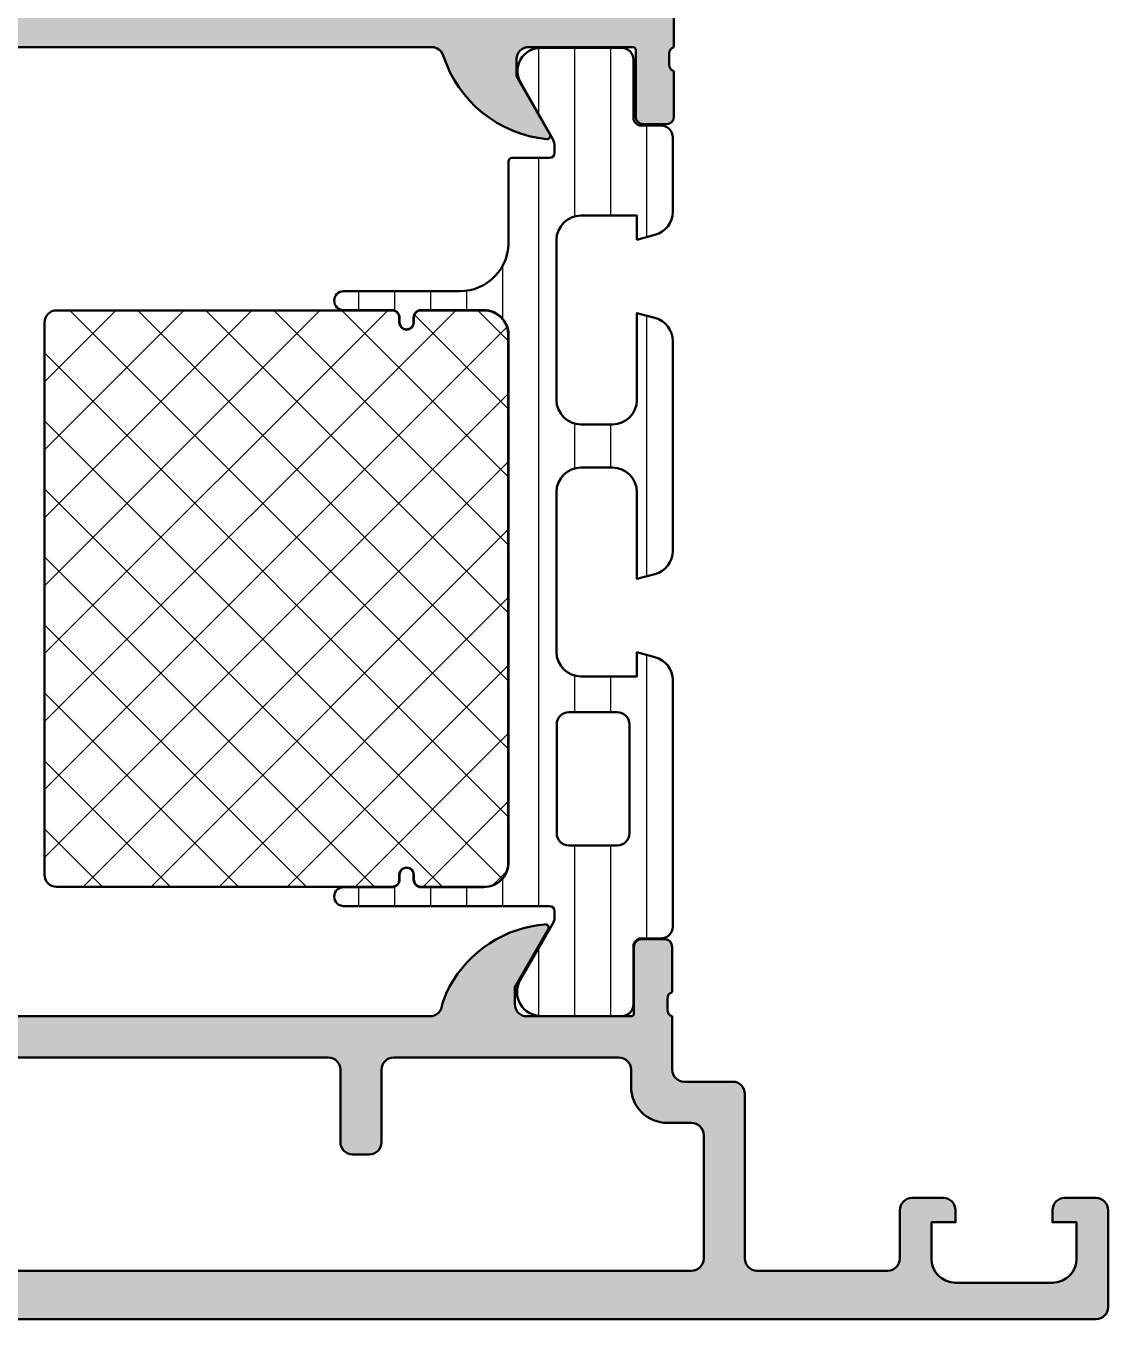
# Model space of a CAD drawing. Extents: x 0 to 77, y 0 to 90.
# Drawn here: x 32.3 to 77, y 0 to 53.4 of the extents above; entities that cross this region are included whole.
import ezdxf

# ---------------------------------------------------------------- set-up
doc = ezdxf.new("R2010")
doc.units = 0
for name, color, linetype, lineweight in [('0S-Alu contour', 7, 'Continuous', 50), ('0S-Alu hatch', 252, 'Continuous', 25), ('0S-Plastic contour', 254, 'Continuous', 50), ('0S-Plastic hatch', 253, 'Continuous', 25), ('0S-PT contour', 91, 'Continuous', 50), ('0S-PT hatch', 103, 'Continuous', 25)]:
    doc.layers.add(name, color=color, linetype=linetype, lineweight=lineweight)

# ---------------------------------------------------------------- blocks, each defined once
blk = doc.blocks.new('284667__4E7E8378_A576_4D53_9AE1_C7729135A52C___DC04CD2C_D887_4795_BFEA_21AF220D595E_')
at = {"layer": '0S-Plastic hatch'}
h = blk.add_hatch(dxfattribs=at)
h.set_pattern_fill('ANSI31', color=256, scale=0.4680000000000001, angle=45, style=0)
h.set_pattern_definition([(90, (0, 0), (-1.4859, 0), [])])
edge = h.paths.add_edge_path()
edge.add_line((59.02241450379921, 48.78148431930942), (59.02241450627608, 45.71077292042389))
edge.add_ellipse((58.03130289765775, 45.71147049363598), major_axis=(-0.9911118541044655, 0), ratio=1, start_angle=105.0601561357519, end_angle=179.9596735685377, ccw=False)
edge.add_line((58.28882651325514, 44.75439980933098), (57.54241480192278, 44.5548244854454))
edge.add_line((57.54241480192278, 44.5548244854454), (57.54243762086549, 45.55179931968429))
edge.add_line((57.54243762086549, 45.55179931968429), (55.23241798134105, 45.55179931962379))
edge.add_arc((55.23252969087462, 44.54168108004609), 1.010118245754702, 90.00633637185003, 179.9932932290074)
edge.add_line((54.2224114520402, 44.54179931967644), (54.22241145210929, 37.9417897445872))
edge.add_arc((55.23252125293012, 37.94190912151484), 1.010109807874952, 180.0067713371923, 269.993728194891)
edge.add_line((55.23241068262469, 36.93179931969161), (56.53241950587291, 36.93179931976132))
edge.add_arc((56.5322995270719, 37.94193718695354), 1.010137874317435, 270.0068052877923, 359.9921800659673)
edge.add_line((57.54243739198103, 37.94179931970491), (57.5424373919813, 41.52877312024409))
edge.add_line((57.5424373919813, 41.52877312024409), (58.28882585378797, 41.32913797190698))
edge.add_ellipse((58.03123473442943, 40.37200689801697), major_axis=(-0.9911877104656984, 0), ratio=1, start_angle=180.0454391510521, end_angle=254.9369828527639, ccw=False)
edge.add_line((59.02242213319208, 40.37279297203077), (59.02242213566902, 31.71081270562982))
edge.add_ellipse((58.03126929680686, 31.71151030786221), major_axis=(-0.991153084358509, 0), ratio=1, start_angle=105.06015611696989, end_angle=179.9596735684653, ccw=False)
edge.add_line((58.28880362507314, 30.75439980933144), (57.54243739198138, 30.55483664540302))
edge.add_line((57.54243739198138, 30.55483664540302), (57.54243739188697, 34.14180679814327))
edge.add_arc((56.53229962249924, 34.14166765448042), 1.010137778971051, 0.0078923339280995, 89.99326710895504)
edge.add_line((56.53241832491762, 35.15180542647705), (55.23240958260572, 35.15180542641655))
edge.add_arc((55.23252129345855, 34.14169558425522), 1.010109848338534, 90.00633649935837, 179.993293357149)
edge.add_line((54.22241145203997, 34.14181382064248), (54.22241450386992, 27.54151087739292))
edge.add_arc((55.23252965232295, 27.5416302549632), 1.01011515550718, 180.0067713378382, 269.9937281951262)
edge.add_line((55.23241908143629, 26.53151510550776), (57.54243762086566, 26.53151510550764))
edge.add_line((57.54243762086566, 26.53151510550764), (57.54241480194845, 27.52848882632168))
edge.add_line((57.54241480194845, 27.52848882632168), (58.28880296560125, 27.32885375773135))
edge.add_ellipse((58.0312198703239, 26.37175249925718), major_axis=(-0.9911568341819009, 0), ratio=1, start_angle=180.04543915945, end_angle=254.93698284757988, ccw=False)
edge.add_line((59.02237639281235, 26.37253854892945), (59.02237634415769, 16.20151643088171))
edge.add_ellipse((58.5323763441576, 16.2015164332257), major_axis=(-0.4900000000000873, 0), ratio=1, start_angle=90.00000089901249, end_angle=180, ccw=False)
edge.add_line((58.53237635184606, 15.71151643322561), (57.71204372463298, 15.71151642035399))
edge.add_arc((57.71204372950318, 15.40151642034785), 0.3100000000061432, 90.00000090013555, 180.0079886926758)
edge.add_line((57.40204373251032, 15.40147319736102), (57.40237835880335, 13.00151798462525))
edge.add_ellipse((56.91238238136453, 13.00151539779267), major_axis=(-0.4899959774456449, 0), ratio=1, start_angle=90.0000000000017, end_angle=180.0003024805684, ccw=False)
edge.add_line((56.91238238136454, 12.51151942034703), (53.59715751638744, 12.511519420354))
edge.add_ellipse((53.58533961184331, 13.50144888103892), major_axis=(-0.9899999999998755, 0), ratio=1, start_angle=-29.99999659934241, end_angle=90.6839718539851, ccw=False)
edge.add_line((52.72797443271726, 13.99644883015194), (54.07404937381961, 16.32791933850912))
edge.add_arc((53.63237640275465, 16.58291931229463), 0.5099999999999623, 330.0000034006574, 360)
edge.add_line((54.14237640275461, 16.58291931229457), (54.14237640275465, 16.84151943322287))
edge.add_arc((53.93237640275465, 16.84151943322291), 0.2100000000000008, 0, 90)
edge.add_line((53.93237640275465, 17.05151943322291), (45.43241867912124, 17.05151943322302))
edge.add_ellipse((45.43241867912123, 17.44151332970739), major_axis=(-0.3899938964843734, 0), ratio=1, start_angle=-89.99999999999898, end_angle=90.00000000000102, ccw=False)
edge.add_line((45.43241867912122, 17.83150722619176), (47.43242173087878, 17.83150722619176))
edge.add_arc((47.43242173087878, 18.14150722619189), 0.3100000000001231, 270, 360)
edge.add_line((47.74242173087891, 18.14150722619189), (47.74242173087891, 18.3415072261944))
edge.add_ellipse((48.03241715324225, 18.34150722619432), major_axis=(-0.2899954223633365, 0), ratio=1, start_angle=180, end_angle=360, ccw=False)
edge.add_line((48.32241257560558, 18.34150722619423), (48.32241257560546, 18.14150722619207))
edge.add_arc((48.63241257560566, 18.14150722619189), 0.3100000000001835, 180, 270.0000000000013)
edge.add_line((48.63241257560567, 17.8315072261917), (51.23237635908619, 17.83150722619176))
edge.add_arc((51.23237635908617, 18.84150722619188), 1.010000000000115, 270.0000000000012, 360)
edge.add_line((52.24237635908629, 18.84150722619195), (52.24237635908469, 40.64151943322296))
edge.add_arc((51.23237635908456, 40.64151943322288), 1.010000000000136, 0, 90.00000000001977)
edge.add_line((51.2323763590842, 41.65151943322301), (48.63241257560555, 41.65151943322213))
edge.add_arc((48.63241257560566, 41.34151943322206), 0.3100000000000662, 90.00000000001971, 180)
edge.add_line((48.32241257560559, 41.34151943322224), (48.32241257560546, 41.14151943321937))
edge.add_ellipse((48.03241715324219, 41.14151943321935), major_axis=(-0.2899954223632797, 0), ratio=1, start_angle=0, end_angle=180, ccw=False)
edge.add_line((47.74242173087891, 41.14151943321934), (47.74242173087879, 41.34151943322235))
edge.add_arc((47.43242173087883, 41.34151943322217), 0.3099999999999561, 0, 89.99999999998292)
edge.add_line((47.43242173087892, 41.65151943322213), (45.43241867912114, 41.65151943322274))
edge.add_ellipse((45.43241867912115, 42.04151332970712), major_axis=(-0.3899938964843841, 0), ratio=1, start_angle=-90.0000000000021, end_angle=89.9999999999979, ccw=False)
edge.add_line((45.43241867912117, 42.43150722619151), (50.23401454738824, 42.431507226192))
edge.add_arc((50.23401454738805, 44.44150722619199), 2.009999999999998, 270.0000000000055, 362.2863058229246)
edge.add_line((52.24241450379919, 44.52169210685986), (52.24241450379896, 47.79151938043301))
edge.add_ellipse((52.38241450379895, 47.79151938043301), major_axis=(-0.139999999999997, 0), ratio=1, start_angle=269.9999999999942, end_angle=360, ccw=False)
edge.add_line((52.38241450379897, 47.931519380433), (53.93237290508248, 47.93151938043284))
edge.add_arc((53.93237290508302, 48.14151938043213), 0.2099999999992903, 269.9999999998527, 359.9992250509612)
edge.add_line((54.1423729050631, 48.14151654009609), (54.14237640270798, 48.40011263049166))
edge.add_arc((53.06012745760801, 48.32478743968062), 1.084867117918458, 3.981400742616232, 20.83562360840932)
edge.add_line((54.07404937381961, 48.71066178628389), (52.76528533447777, 51.00943675516155))
edge.add_ellipse((53.56119593621081, 51.52428632728057), major_axis=(-0.9479154856115677, 0), ratio=1, start_angle=-92.1741825852751, end_angle=32.89755955590459, ccw=False)
edge.add_line((53.59715751638728, 52.47151942035398), (56.91238238136463, 52.47151942036096))
edge.add_ellipse((56.91238238138009, 51.98152344293063), major_axis=(-0.4899959774303255, 0), ratio=1, start_angle=179.9920113101985, end_angle=270.00000000180796, ccw=False)
edge.add_line((57.40237835404755, 51.98145512331155), (57.40204373251051, 49.58156564391585))
edge.add_arc((57.71204372949718, 49.58152242035396), 0.3100000000000104, 179.9920112010699, 270)
edge.add_line((57.71204372949718, 49.27152242035394), (58.53237640275469, 49.27152242035394))
edge.add_ellipse((58.53237640275469, 48.78148431930943), major_axis=(-0.4900381010445117, 0), ratio=1, start_angle=180, end_angle=270.00000000000165, ccw=False)
edge = h.paths.add_edge_path()
edge.add_line((57.23174899769688, 20.05472086774255), (57.23175275533597, 24.55472086774247))
edge.add_arc((56.73175275533614, 24.55472128525792), 0.5000000000000038, 359.9999521581937, 450)
edge.add_line((56.73175275533614, 25.05472128525792), (54.73175216002426, 25.05472128525793))
edge.add_arc((54.73175216002426, 24.55472128525798), 0.4999999999999503, 90, 180)
edge.add_line((54.23175216002431, 24.55472128525798), (54.23175216002431, 20.05472128525804))
edge.add_arc((54.73175216002431, 20.05472128525804), 0.5, 180, 270)
edge.add_line((54.73175216002431, 19.55472128525804), (56.73174899769714, 19.55472128525804))
edge.add_arc((56.73174899769708, 20.05472128525801), 0.4999999999999681, 270.0000000000065, 359.9999521581937)
at = {"layer": '0S-Alu contour', "color": 7}
for points in [[(56.73175275533614, 25.05472128525792), (54.73175216002426, 25.05472128525793)], [(54.23175216002431, 24.55472128525798), (54.23175216002431, 20.05472128525804)], [(57.23174899769688, 20.05472086774255), (57.23175275533597, 24.55472086774247)], [(54.73175216002431, 19.55472128525804), (56.73174899769714, 19.55472128525804)]]:
    blk.add_lwpolyline(points, dxfattribs=at)
for centre, radius, start, end in [((54.73175216002426, 24.55472128525798), 0.4999999999999503, 90, 180), ((56.73175275533614, 24.55472128525792), 0.5000000000000038, 359.9999521581937, 90), ((54.73175216002431, 20.05472128525804), 0.5, 180, 270), ((56.73174899769708, 20.05472128525801), 0.4999999999999681, 270.0000000000065, 359.9999521581937)]:
    blk.add_arc(centre, radius, start, end, dxfattribs=at)
at = {"layer": '0S-Plastic contour', "color": 7}
for points in [[(53.59715751638728, 52.47151942035398), (56.91238238136463, 52.47151942036096)], [(57.40237835404755, 51.98145512331155), (57.40204373251051, 49.58156564391585)], [(54.07404937381961, 48.71066178628389), (52.76528533447777, 51.00943675516155)], [(57.71204372949718, 49.27152242035394), (58.53237640275469, 49.27152242035394)], [(59.02241450379921, 48.78148431930942), (59.02241450627608, 45.71077292042389)], [(54.1423729050631, 48.14151654009609), (54.14237640270798, 48.40011263049166)], [(52.24241450379919, 44.52169210685986), (52.24241450379896, 47.79151938043301)], [(52.38241450379897, 47.931519380433), (53.93237290508248, 47.93151938043284)], [(58.28882651325514, 44.75439980933098), (57.54241480192278, 44.5548244854454), (57.54243762086549, 45.55179931968429), (55.23241798134105, 45.55179931962379)], [(54.2224114520402, 44.54179931967644), (54.22241145210929, 37.9417897445872)], [(45.43241867912117, 42.43150722619151), (50.23401454738824, 42.431507226192)], [(47.43242173087892, 41.65151943322213), (45.43241867912114, 41.65151943322274)], [(51.2323763590842, 41.65151943322301), (48.63241257560555, 41.65151943322213)], [(47.74242173087891, 41.14151943321934), (47.74242173087879, 41.34151943322235)], [(48.32241257560559, 41.34151943322224), (48.32241257560546, 41.14151943321937)], [(57.54243739198103, 37.94179931970491), (57.5424373919813, 41.52877312024409), (58.28882585378797, 41.32913797190698)], [(52.24237635908629, 18.84150722619195), (52.24237635908469, 40.64151943322296)], [(59.02242213319208, 40.37279297203077), (59.02242213566902, 31.71081270562982)], [(55.23241068262469, 36.93179931969161), (56.53241950587291, 36.93179931976132)], [(56.53241832491762, 35.15180542647705), (55.23240958260572, 35.15180542641655)], [(54.22241145203997, 34.14181382064248), (54.22241450386992, 27.54151087739292)], [(58.28880362507314, 30.75439980933144), (57.54243739198138, 30.55483664540302), (57.54243739188697, 34.14180679814327)], [(55.23241908143629, 26.53151510550776), (57.54243762086566, 26.53151510550764), (57.54241480194845, 27.52848882632168), (58.28880296560125, 27.32885375773135)], [(59.02237639281235, 26.37253854892945), (59.02237634415769, 16.20151643088171)], [(47.74242173087891, 18.14150722619189), (47.74242173087891, 18.3415072261944)], [(48.32241257560558, 18.34150722619423), (48.32241257560546, 18.14150722619207)], [(45.43241867912122, 17.83150722619176), (47.43242173087878, 17.83150722619176)], [(48.63241257560567, 17.8315072261917), (51.23237635908619, 17.83150722619176)], [(53.93237640275465, 17.05151943322291), (45.43241867912124, 17.05151943322302)], [(54.14237640275461, 16.58291931229457), (54.14237640275465, 16.84151943322287)], [(52.72797443271726, 13.99644883015194), (54.07404937381961, 16.32791933850912)], [(58.53237635184606, 15.71151643322561), (57.71204372463298, 15.71151642035399)], [(57.40204373251032, 15.40147319736102), (57.40237835880335, 13.00151798462525)], [(56.91238238136454, 12.51151942034703), (53.59715751638744, 12.511519420354)]]:
    blk.add_lwpolyline(points, dxfattribs=at)
at = {"layer": '0S-Plastic contour', "color": 7, "extrusion": (0, 0, -1)}
for centre, radius, start, end in [((-53.56119593621081, 51.52428632728057), 0.9479154856115677, 327.1024404440954, 92.17418258527513), ((-56.91238238138009, 51.98152344293063), 0.4899959774303256, 89.99999999819207, 180.0079886898016), ((-58.53237640275469, 48.78148431930943), 0.4900381010445117, 89.99999999999834, 180), ((-52.38241450379895, 47.79151938043301), 0.139999999999997, 0, 90.0000000000058), ((-58.03130289765775, 45.71147049363598), 0.9911118541044655, 180.0403264314624, 254.9398438642481), ((-45.43241867912115, 42.04151332970712), 0.3899938964843841, 270.0000000000021, 90.00000000000207), ((-48.03241715324219, 41.14151943321935), 0.2899954223632797, 180, 0), ((-58.03123473442943, 40.37200689801697), 0.9911877104656984, 105.0630171472361, 179.9545608489479), ((-58.03126929680686, 31.71151030786221), 0.9911530843585092, 180.0403264315347, 254.9398438830301), ((-58.0312198703239, 26.37175249925718), 0.9911568341819009, 105.0630171524201, 179.95456084055), ((-48.03241715324225, 18.34150722619432), 0.2899954223633365, 0, 180), ((-45.43241867912123, 17.44151332970739), 0.3899938964843734, 269.999999999999, 89.99999999999896), ((-58.5323763441576, 16.2015164332257), 0.4900000000000873, 180, 269.9999991009875), ((-53.58533961184331, 13.50144888103892), 0.9899999999998755, 269.3160281460149, 29.99999659934237), ((-56.91238238136453, 13.00151539779267), 0.4899959774456449, 179.9996975194316, 269.9999999999983)]:
    blk.add_arc(centre, radius, start, end, dxfattribs=at)
at = {"layer": '0S-Plastic contour', "color": 7}
for centre, radius, start, end in [((57.71204372949718, 49.58152242035396), 0.3100000000000104, 179.9920112010699, 270), ((53.06012745760801, 48.32478743968062), 1.084867117918458, 3.981400742616232, 20.83562360840932), ((53.93237290508302, 48.14151938043213), 0.2099999999992903, 269.9999999998527, 359.9992250509612), ((55.23252969087462, 44.54168108004609), 1.010118245754702, 90.00633637185003, 179.9932932290074), ((50.23401454738805, 44.44150722619199), 2.009999999999998, 270.0000000000055, 2.286305822924653), ((47.43242173087883, 41.34151943322217), 0.3099999999999561, 0, 89.99999999998292), ((48.63241257560566, 41.34151943322206), 0.3100000000000662, 90.00000000001971, 180), ((51.23237635908456, 40.64151943322288), 1.010000000000136, 0, 90.00000000001977), ((55.23252125293012, 37.94190912151484), 1.010109807874952, 180.0067713371923, 269.993728194891), ((56.5322995270719, 37.94193718695354), 1.010137874317435, 270.0068052877923, 359.9921800659673), ((55.23252129345855, 34.14169558425522), 1.010109848338534, 90.00633649935837, 179.993293357149), ((56.53229962249924, 34.14166765448042), 1.010137778971051, 0.0078923339280995, 89.99326710895504), ((55.23252965232295, 27.5416302549632), 1.01011515550718, 180.0067713378382, 269.9937281951262), ((51.23237635908617, 18.84150722619188), 1.010000000000115, 270.0000000000012, 0), ((47.43242173087878, 18.14150722619189), 0.3100000000001231, 270, 0), ((48.63241257560566, 18.14150722619189), 0.3100000000001835, 180, 270.0000000000013), ((53.93237640275465, 16.84151943322291), 0.2100000000000008, 0, 90), ((53.63237640275465, 16.58291931229463), 0.5099999999999623, 330.0000034006574, 0), ((57.71204372950318, 15.40151642034785), 0.3100000000061432, 90.00000090013555, 180.0079886926758)]:
    blk.add_arc(centre, radius, start, end, dxfattribs=at)
blk = doc.blocks.new('439040__5A1A66B7_ED8B_4BF9_89D1_4CDE0DAF553E_')
at = {"layer": '0S-PT hatch'}
h = blk.add_hatch(dxfattribs=at)
h.set_pattern_fill('ANSI37', color=256, scale=0.625, angle=90, style=0)
h.set_pattern_definition([(135, (0, 0), (-1.403165018917055, -1.403165018917055), []), (225, (0, 0), (1.403165018917055, -1.403165018917055), [])])
edge = h.paths.add_edge_path()
edge.add_line((33.08271771412132, 41.142332717631), (33.08273678593498, 18.34231899622292))
edge.add_arc((33.58276010443605, 18.34231941449521), 0.5000233185012464, 180.0000479331366, 270.0000000000008)
edge.add_line((33.58276010443606, 17.84229609599396), (47.43331112511845, 17.84229609653766))
edge.add_arc((47.43331112511845, 18.14229609653773), 0.3000000000000682, 270, 360)
edge.add_line((47.73331112511852, 18.14229609653773), (47.73331112511852, 18.34229609653766))
edge.add_ellipse((48.03330654748179, 18.34229609653766), major_axis=(-0.2999954223632812, 0), ratio=1, start_angle=180, end_angle=360, ccw=False)
edge.add_line((48.33330196984508, 18.34229609653766), (48.33330196984508, 18.14229609653769))
edge.add_arc((48.6333019698451, 18.14229609653769), 0.300000000000022, 180, 270)
edge.add_line((48.6333019698451, 17.84229609653766), (51.23330389803874, 17.84229609653766))
edge.add_arc((51.23330389803874, 18.84229609653766), 0.9999999999999964, 270, 360.0000501260389)
edge.add_line((52.23330389803836, 18.84229697141595), (52.23328482568105, 40.64230917844678))
edge.add_arc((51.23328482568144, 40.64230830356848), 0.9999999999999989, 5.01260389054e-05, 90)
edge.add_line((51.23328482568144, 41.64230830356848), (48.63324122417008, 41.64230830646332))
edge.add_arc((48.63324122417008, 41.34234997928433), 0.2999583271789916, 90, 180)
edge.add_line((48.33328289699109, 41.34234997928433), (48.33328289748777, 41.14233271837596))
edge.add_ellipse((48.03328747512449, 41.14233271818972), major_axis=(-0.2999954223632812, 0), ratio=1, start_angle=0, end_angle=180, ccw=False)
edge.add_line((47.73329205276121, 41.14233271800348), (47.73329205276121, 41.342332717631))
edge.add_arc((47.4332920527612, 41.342332717631), 0.3000000000000114, 0, 90)
edge.add_line((47.4332920527612, 41.64233271763101), (33.5827410320788, 41.64233271817471))
edge.add_arc((33.5827410320788, 41.14230939967352), 0.500023318501178, 90, 179.9973280836252)
at = {"layer": '0S-PT contour', "color": 7}
for points in [[(47.4332920527612, 41.64233271763101), (33.5827410320788, 41.64233271817471)], [(51.23328482568144, 41.64230830356848), (48.63324122417008, 41.64230830646332)], [(33.08271771412132, 41.142332717631), (33.08273678593498, 18.34231899622292)], [(47.73329205276121, 41.14233271800348), (47.73329205276121, 41.342332717631)], [(48.33328289699109, 41.34234997928433), (48.33328289748777, 41.14233271837596)], [(52.23330389803836, 18.84229697141595), (52.23328482568105, 40.64230917844678)], [(47.73331112511852, 18.14229609653773), (47.73331112511852, 18.34229609653766)], [(48.33330196984508, 18.34229609653766), (48.33330196984508, 18.14229609653769)], [(33.58276010443606, 17.84229609599396), (47.43331112511845, 17.84229609653766)], [(48.6333019698451, 17.84229609653766), (51.23330389803874, 17.84229609653766)]]:
    blk.add_lwpolyline(points, dxfattribs=at)
for centre, radius, start, end in [((33.5827410320788, 41.14230939967352), 0.500023318501178, 90, 179.9973280836252), ((47.4332920527612, 41.342332717631), 0.3000000000000114, 0, 90), ((48.63324122417008, 41.34234997928433), 0.2999583271789916, 90, 180), ((51.23328482568144, 40.64230830356848), 0.9999999999999989, 5.01260389054e-05, 90), ((51.23330389803874, 18.84229609653766), 0.9999999999999964, 270, 5.01260389054e-05), ((33.58276010443605, 18.34231941449521), 0.5000233185012464, 180.0000479331366, 270.0000000000008), ((47.43331112511845, 18.14229609653773), 0.3000000000000682, 270, 0), ((48.6333019698451, 18.14229609653769), 0.300000000000022, 180, 270)]:
    blk.add_arc(centre, radius, start, end, dxfattribs=at)
at = {"layer": '0S-PT contour', "color": 7, "extrusion": (0, 0, -1)}
for centre, start, end in [((-48.03328747512449, 41.14233271818972), 180, 0), ((-48.03330654748179, 18.34229609653766), 0, 180)]:
    blk.add_arc(centre, 0.2999954223632812, start, end, dxfattribs=at)
blk = doc.blocks.new('438080__EAB8A43A_E5EA_4B42_A806_507059F08C2A_')
at = {"layer": '0S-Alu hatch'}
h = blk.add_hatch(color=256, dxfattribs=at)
edge = h.paths.add_edge_path()
edge.add_arc((14.57237101104775, 87.51978678155895), 0.5000000000000818, 180, 258.7504882437624)
edge.add_line((14.47483002890507, 87.02939331014775), (14.66991199319043, 86.99059082295322))
edge.add_ellipse((14.57237101104792, 86.50019735154287), major_axis=(-0.4999999999992401, 0), ratio=1, start_angle=180, end_angle=258.7504882437632, ccw=False)
edge.add_line((15.07237101104716, 86.50019735154287), (15.07237101104722, 72.5295880670325))
edge.add_ellipse((14.57237101104768, 72.5295880670325), major_axis=(-0.4999999999995346, 0), ratio=1, start_angle=101.2495117562068, end_angle=180, ccw=False)
edge.add_line((14.66991199318999, 72.0391945956218), (14.47483002890496, 72.00039210842743))
edge.add_arc((14.57237101104729, 71.50999863701658), 0.4999999999996799, 101.2495117562064, 180)
edge.add_line((14.07237101104761, 71.50999863701657), (14.07237101104765, 69.5295880670331))
edge.add_arc((14.57237101104731, 69.52958806703313), 0.499999999999667, 180, 258.7504882436367)
edge.add_line((14.47483002890364, 69.03919459562256), (14.66991199319118, 69.00039210842714))
edge.add_ellipse((14.57237101104749, 68.50999863701654), major_axis=(-0.4999999999996934, 0), ratio=1, start_angle=179.9976988959704, end_angle=258.7504882436355, ccw=False)
edge.add_line((15.07237101064394, 68.50997855609472), (15.07144728778216, 45.50997719310258))
edge.add_ellipse((14.57144728818541, 45.50999727403315), major_axis=(-0.499999999999993, 0), ratio=1, start_angle=89.9999999999992, end_angle=179.9976988948617, ccw=False)
edge.add_line((14.5714472881854, 45.00999727403316), (13.57237101104801, 45.00999727403317))
edge.add_arc((13.57237101104801, 44.50999727403302), 0.5000000000001421, 89.9999999999992, 180)
edge.add_line((13.07237101104786, 44.509997274033), (13.0723710110479, 44.00999727403316))
edge.add_line((13.0723710110479, 44.00999727403316), (14.07237101104764, 44.00999727403305))
edge.add_line((14.07237101104764, 44.00999727403305), (14.07237101104775, 42.50999727403331))
edge.add_ellipse((13.07237101104757, 42.50999727403324), major_axis=(-1.000000000000184, 0), ratio=1, start_angle=89.9999999999983, end_angle=180, ccw=False)
edge.add_line((13.07237101104754, 41.50999727403305), (9.0723710110478, 41.50999727403316))
edge.add_ellipse((9.072371011047826, 42.50999727403312), major_axis=(-0.9999999999999573, 0), ratio=1, start_angle=0, end_angle=89.9999999999983, ccw=False)
edge.add_line((8.07237101104787, 42.50999727403318), (8.072371011047956, 44.00999727403305))
edge.add_line((8.072371011047956, 44.00999727403305), (9.072371011047814, 44.00999727403305))
edge.add_line((9.072371011047814, 44.00999727403305), (9.072371011048103, 44.50999727403277))
edge.add_arc((8.572371011048117, 44.50999727403305), 0.4999999999999858, 0, 90.00000000000081)
edge.add_line((8.57237101104811, 45.00999727403304), (0.5723671963501147, 45.00999727403294))
edge.add_arc((0.5723671963501218, 44.50999727403293), 0.5000000000000071, 90.00000000000081, 180)
edge.add_line((0.0723671963501147, 44.50999727403291), (0.0723671963502071, 42.50999727403323))
edge.add_ellipse((-0.0064692501928327, 42.24247668204012), major_axis=(-0.2788950563274266, 0), ratio=1, start_angle=178.8354106259151, end_angle=253.5801235805082, ccw=False)
edge.add_line((0.2723681963502109, 42.2368082740418), (0.2723681963502074, 41.78321427404141))
edge.add_ellipse((-0.0064998992929617, 41.77755361456468), major_axis=(-0.2789255417371439, 0), ratio=1, start_angle=106.4245945553553, end_angle=181.1628700728195, ccw=False)
edge.add_line((0.0723671963502071, 41.51001027404174), (0.0723671963502106, 39.62999927403323))
edge.add_arc((0.3723671963502042, 39.62999927403323), 0.2999999999999936, 180, 269.9999999999986)
edge.add_line((0.3723671963501971, 39.32999927403324), (1.352341515392986, 39.32999927403324))
edge.add_arc((1.352341515392989, 39.62999927403324), 0.3000000000000043, 269.9999999999993, 360)
edge.add_line((1.652341515392993, 39.62999927403324), (1.65234151539299, 42.38999727403323))
edge.add_ellipse((1.772341515392987, 42.38999727403323), major_axis=(-0.1199999999999974, 0), ratio=1, start_angle=270, end_angle=360, ccw=False)
edge.add_line((1.772341515392987, 42.50999727403324), (6.072367196350207, 42.50999727403323))
edge.add_ellipse((6.072367196350207, 42.00999727403323), major_axis=(-0.5, 0), ratio=1, start_angle=180, end_angle=270, ccw=False)
edge.add_line((6.572367196350207, 42.00999727403323), (6.572367196350207, 41.30999727403323))
edge.add_line((6.572367196350207, 41.30999727403323), (5.190871738727841, 38.91717695100569))
edge.add_arc((5.310486980998508, 38.84811705868154), 0.138119784648302, 150.0000000000014, 275.6225775507937)
edge.add_arc((4.834143955176326, 43.686606135881), 4.999999999999972, 275.6225775507945, 301.7565002298829)
edge.add_ellipse((7.728851117098912, 39.00999727403319), major_axis=(-0.4999999999999789, 0), ratio=1, start_angle=270, end_angle=301.7565002298826, ccw=False)
edge.add_line((7.728851117098912, 39.50999727403317), (16.57117885868404, 39.50999727403315))
edge.add_arc((16.57117885868404, 40.00999727403324), 0.5000000000000924, 270, 359.9973363370521)
edge.add_line((17.07117885814381, 40.0099740291893), (17.07173673653686, 52.01002051887662))
edge.add_ellipse((17.57173673599644, 52.0099972740335), major_axis=(-0.4999999999998933, 0), ratio=1, start_angle=270, end_angle=359.997336337189, ccw=False)
edge.add_line((17.57173673599644, 52.50999727403339), (49.07233667877129, 52.50999727403339))
edge.add_ellipse((49.07233667877128, 52.00999727403303), major_axis=(-0.5000000000003624, 0), ratio=1, start_angle=197.7484163560698, end_angle=269.9999999999992, ccw=False)
edge.add_arc((54.31055991994523, 53.68660613588086), 4.999999999999781, 197.7484163560698, 264.3774224492062)
edge.add_arc((53.83421689412314, 48.84811705868156), 0.1381197846482883, 264.3774224492046, 390.0000000000012)
edge.add_line((53.95383213639379, 48.91717695100571), (52.57233667877143, 51.30999727403327))
edge.add_line((52.57233667877143, 51.30999727403327), (52.57233667877142, 52.00999727403328))
edge.add_ellipse((53.07233667877142, 52.00999727403328), major_axis=(-0.5, 0), ratio=1, start_angle=270, end_angle=360, ccw=False)
edge.add_line((53.07233667877142, 52.50999727403328), (57.37236235972863, 52.50999727403326))
edge.add_ellipse((57.37236235972865, 52.38999727403325), major_axis=(-0.1200000000000045, 0), ratio=1, start_angle=180, end_angle=270.00000000000676, ccw=False)
edge.add_line((57.49236235972865, 52.38999727403325), (57.49236235972865, 49.62999927403328))
edge.add_arc((57.79236235972866, 49.62999927403328), 0.3000000000000114, 180, 270)
edge.add_line((57.79236235972866, 49.32999927403327), (58.77233667877142, 49.32999927403328))
edge.add_arc((58.77233667877142, 49.62999927403329), 0.3000000000000114, 270, 360)
edge.add_line((59.07233667877143, 49.62999927403329), (59.07233667877142, 51.5100102740418))
edge.add_ellipse((59.15120377441461, 51.77755361456473), major_axis=(-0.2789255417371551, 0), ratio=1, start_angle=-1.1628700728286958, end_angle=73.57540544464229, ccw=False)
edge.add_line((58.87233567877142, 51.78321427404151), (58.87233567877142, 52.23680827404178))
edge.add_ellipse((59.15117312531446, 52.24247668204014), major_axis=(-0.2788950563274162, 0), ratio=1, start_angle=-73.5801235805111, end_angle=1.1645893740940778, ccw=False)
edge.add_line((59.07233667877143, 52.50999727403325), (59.07233667877163, 53.80999727403329))
edge.add_arc((58.57233667877157, 53.80999727403336), 0.500000000000057, 0, 90)
edge.add_line((58.57233667877157, 54.30999727403342), (54.57233667877158, 54.30999727403342))
edge.add_ellipse((54.57233667877158, 54.80999727403338), major_axis=(-0.4999999999999574, 0), ratio=1, start_angle=0, end_angle=90, ccw=False)
edge.add_line((54.07233667877163, 54.80999727403338), (54.07233667877163, 67.50999727403328))
edge.add_ellipse((54.59736363276429, 68.00999727403328), major_axis=(-0.7250195186467849, 0), ratio=1, start_angle=-43.601349951590976, end_angle=43.60134995159109, ccw=False)
edge.add_line((54.07233667877163, 68.50999727403328), (54.07233667877163, 72.50996980821301))
edge.add_ellipse((54.59736363276429, 73.00996980821301), major_axis=(-0.7250195186467849, 0), ratio=1, start_angle=-43.601349951590976, end_angle=43.60134995159109, ccw=False)
edge.add_line((54.07233667877163, 73.50996980821301), (54.07233667877163, 80.20999727403333))
edge.add_line((54.07233667877163, 80.20999727403333), (56.57233667877154, 80.20999727403333))
edge.add_arc((56.57233667877154, 80.70999727403343), 0.5000000000000995, 270, 360)
edge.add_line((57.07233667877163, 80.70999727403346), (57.07233667877162, 81.00999727403324))
edge.add_arc((56.57233667877157, 81.00999727403322), 0.500000000000057, 0, 90)
edge.add_line((56.57233667877157, 81.5099972740333), (47.57233667877168, 81.5099972740333))
edge.add_ellipse((47.57233667877168, 82.00999727403332), major_axis=(-0.500000000000057, 0), ratio=1, start_angle=0, end_angle=90.0000000000008, ccw=False)
edge.add_line((47.07233667877162, 82.00999727403332), (47.07233667877162, 89.5099972740332))
edge.add_arc((46.57233667877152, 89.50999727403317), 0.5000000000001031, 0, 89.99999999999837)
edge.add_line((46.57233667877153, 90.00999727403327), (14.57240206368328, 90.0099972749148))
edge.add_arc((14.57240206368328, 89.50996622139864), 0.5000310535161674, 89.99999999999959, 180)
edge.add_line((14.07237101016711, 89.50996622139863), (14.07237101104767, 87.51978678133771))
edge = h.paths.add_edge_path()
edge.add_ellipse((17.30728834266148, 87.5099810485866), major_axis=(-0.5000102576033898, 0), ratio=1, start_angle=270.00001245512476, end_angle=360, ccw=False)
edge.add_line((17.30728823396779, 88.00999130618997), (44.77233657012726, 88.00999727403327))
edge.add_ellipse((44.77233667877158, 87.5099972740332), major_axis=(-0.5000000000000828, 0), ratio=1, start_angle=180, end_angle=270.00001244972145, ccw=False)
edge.add_line((45.27233667877166, 87.50999727403318), (45.27233667877153, 80.80999727403324))
edge.add_arc((46.27233667877148, 80.8099972740333), 0.9999999999999573, 180, 270)
edge.add_line((46.27233667877148, 79.80999727403335), (51.87233667877164, 79.80999727403335))
edge.add_ellipse((51.87233667877164, 79.3099972740333), major_axis=(-0.500000000000057, 0), ratio=1, start_angle=180, end_angle=270, ccw=False)
edge.add_line((52.3723366787717, 79.30999727403326), (52.37233667877158, 76.80999727403321))
edge.add_line((52.37233667877158, 76.80999727403321), (51.57233667877164, 76.0099972740334))
edge.add_line((51.57233667877164, 76.0099972740334), (51.57233667877164, 65.00999727403328))
edge.add_line((51.57233667877164, 65.00999727403328), (52.37233667877158, 64.20999727403323))
edge.add_line((52.37233667877158, 64.20999727403323), (52.37233667877158, 54.80999727403342))
edge.add_ellipse((51.87233667877158, 54.80999727403342), major_axis=(-0.5, 0), ratio=1, start_angle=90, end_angle=180, ccw=False)
edge.add_line((51.87233667877158, 54.30999727403342), (17.30727808763741, 54.30999727403342))
edge.add_ellipse((17.30727808763741, 54.80999727403346), major_axis=(-0.5000000000000356, 0), ratio=1, start_angle=0, end_angle=90, ccw=False)
edge.add_line((16.80727808763738, 54.80999727403344), (16.8072780850581, 87.5099810485866))
at = {"layer": '0S-Alu contour', "color": 7}
for points in [[(59.07233667877143, 52.50999727403325), (59.07233667877163, 53.80999727403329)], [(17.57173673599644, 52.50999727403339), (49.07233667877129, 52.50999727403339)], [(53.07233667877142, 52.50999727403328), (57.37236235972863, 52.50999727403326)], [(57.49236235972865, 52.38999727403325), (57.49236235972865, 49.62999927403328)], [(53.95383213639379, 48.91717695100571), (52.57233667877143, 51.30999727403327), (52.57233667877142, 52.00999727403328)], [(58.87233567877142, 51.78321427404151), (58.87233567877142, 52.23680827404178)], [(59.07233667877143, 49.62999927403329), (59.07233667877142, 51.5100102740418)], [(57.79236235972866, 49.32999927403327), (58.77233667877142, 49.32999927403328)]]:
    blk.add_lwpolyline(points, dxfattribs=at)
at = {"layer": '0S-Alu contour', "color": 7, "extrusion": (0, 0, -1)}
for centre, radius, start, end in [((-49.07233667877128, 52.00999727403303), 0.5000000000003624, 90.00000000000081, 162.2515836439302), ((-53.07233667877142, 52.00999727403328), 0.5, 0, 90), ((-57.37236235972865, 52.38999727403325), 0.1200000000000045, 89.99999999999324, 180), ((-59.15117312531446, 52.24247668204014), 0.2788950563274162, 358.8354106259059, 73.58012358051123), ((-59.15120377441461, 51.77755361456473), 0.2789255417371551, 286.4245945553577, 1.162870072828551)]:
    blk.add_arc(centre, radius, start, end, dxfattribs=at)
at = {"layer": '0S-Alu contour', "color": 7}
for centre, radius, start, end in [((54.31055991994523, 53.68660613588086), 4.999999999999781, 197.7484163560698, 264.3774224492062), ((57.79236235972866, 49.62999927403328), 0.3000000000000114, 180, 270), ((58.77233667877142, 49.62999927403329), 0.3000000000000114, 270, 0), ((53.83421689412314, 48.84811705868156), 0.1381197846482883, 264.3774224492046, 30.00000000000119)]:
    blk.add_arc(centre, radius, start, end, dxfattribs=at)
blk = doc.blocks.new('438090__1D4FF902_421C_4413_A478_3803F2E73E5B_')
at = {"layer": '0S-Alu hatch'}
h = blk.add_hatch(color=256, dxfattribs=at)
edge = h.paths.add_edge_path()
edge.add_arc((0.4999693078430312, 9.499980751315064), 0.4999769371497678, 180, 269.999977582978)
edge.add_line((0.4999691122266335, 9.000003814165336), (20.00000000062068, 8.999996185302791))
edge.add_ellipse((19.9999568214909, 7.999953005815289), major_axis=(-1.000043180419682, 0), ratio=1, start_angle=180.0029110088259, end_angle=269.9975261249228, ccw=False)
edge.add_line((21.00000000061986, 8.000003814697703), (21.00000000061986, 1.500000000001349))
edge.add_arc((22.49995687782077, 1.499956877767798), 1.499956877820764, 179.9983528046557, 270)
edge.add_line((22.49995687782077, -5.29659e-11), (76.49993840979471, -2.50047e-10))
edge.add_arc((76.49993840979423, 0.5000158144584923), 0.5000158147085393, 270.0000000000553, 360)
edge.add_line((76.99995422450277, 0.5000158144585207), (76.99995422518371, 4.499969482453011))
edge.add_arc((76.49992370667422, 4.499969482421718), 0.500030518509476, 0, 90.00000000000487)
edge.add_line((76.4999237066742, 5.000000000931194), (75.19992065339366, 5.000000000232699))
edge.add_arc((75.19992065375186, 4.500030514260481), 0.4999694859722173, 90.00000004104906, 180)
edge.add_line((74.69995116777963, 4.500030514260595), (74.69995117249464, 3.999999999999943))
edge.add_line((74.69995117249464, 3.999999999999943), (75.6999511724944, 3.999999999999957))
edge.add_line((75.6999511724944, 3.999999999999957), (75.69995117298981, 2.500031459641007))
edge.add_ellipse((74.69991971285435, 2.500031459640623), major_axis=(-1.000031460135453, 0), ratio=1, start_angle=90.0000000000008, end_angle=180, ccw=False)
edge.add_line((74.69991971285437, 1.49999999950517), (70.69995117237085, 1.499999999999985))
edge.add_ellipse((70.69995117249456, 2.50000000002906), major_axis=(-1.000000000029075, 0), ratio=1, start_angle=0, end_angle=89.9999999929114, ccw=False)
edge.add_line((69.69995117246549, 2.500000000029174), (69.69995117249474, 4.000000000000111))
edge.add_line((69.69995117249474, 4.000000000000111), (70.69995117249452, 4.000000000000028))
edge.add_line((70.69995117249452, 4.000000000000028), (70.69995117342577, 4.499969482421804))
edge.add_arc((70.19992065491633, 4.499969482421803), 0.5000305185094618, 0, 89.99999999998533)
edge.add_line((70.19992065491645, 5.000000000931265), (68.89995628233629, 5.000000000066959))
edge.add_arc((68.89995628269435, 4.499991838042591), 0.5000081620243684, 90.00000004102961, 180)
edge.add_line((68.39994812066999, 4.499991838042593), (68.3999481207366, 2.500000000000476))
edge.add_ellipse((67.8999176031584, 2.500030517578355), major_axis=(-0.5000305185094618, 0), ratio=1, start_angle=90.00000000070833, end_angle=179.9965031565945, ccw=False)
edge.add_line((67.89991760316458, 1.999999999068893), (62.49996238620998, 1.999999999933385))
edge.add_ellipse((62.49996238620997, 2.500008161957413), major_axis=(-0.5000081620240272, 0), ratio=1, start_angle=0, end_angle=90.00000000000239, ccw=False)
edge.add_line((61.99995422418594, 2.500008161974516), (61.99995422448516, 9.300018310081628))
edge.add_arc((61.49996948280894, 9.300018310081612), 0.4999847416762151, 0, 90.00000000667276)
edge.add_line((61.49996948275071, 9.800003051757827), (59.4999465955562, 9.80000305152491))
edge.add_ellipse((59.49994659555616, 10.29998779349309), major_axis=(-0.4999847419681789, 0), ratio=1, start_angle=0.0008940665281897964, end_angle=90.00000000000409, ccw=False)
edge.add_line((58.99996185364885, 10.29997999152532), (58.99992752367342, 12.49999727403326))
edge.add_ellipse((59.07876397021646, 12.76751786602638), major_axis=(-0.278895056327431, 0), ratio=1, start_angle=-1.16458937409692, end_angle=73.58012358050757, ccw=False)
edge.add_line((58.79992652367342, 12.77318627402475), (58.79992652367342, 13.22678027402474))
edge.add_ellipse((59.07879461931658, 13.23244093350184), major_axis=(-0.2789255417371441, 0), ratio=1, start_angle=-73.57540544464467, end_angle=1.1628700728937815, ccw=False)
edge.add_line((58.99992752367341, 13.49998427402477), (58.99992752367343, 15.37999527403326))
edge.add_arc((58.69992752367342, 15.37999527403327), 0.3000000000000114, 0, 90)
edge.add_line((58.69992752367342, 15.67999527403328), (57.71995320463062, 15.67999527403327))
edge.add_arc((57.71995320463062, 15.37999527403328), 0.29999999999999, 90, 180)
edge.add_line((57.41995320463063, 15.37999527403328), (57.41995320463063, 12.61999727403328))
edge.add_ellipse((57.29995320463062, 12.61999727403328), major_axis=(-0.1200000000000045, 0), ratio=1, start_angle=89.99999999999329, end_angle=180, ccw=False)
edge.add_line((57.29995320463061, 12.49999727403328), (52.99992483295728, 12.49999727392725))
edge.add_ellipse((52.99992483295734, 12.99998695392326), major_axis=(-0.4999896799960127, 0), ratio=1, start_angle=0, end_angle=89.99999999999352, ccw=False)
edge.add_line((52.49993515296132, 12.99998695392351), (52.49993515306818, 13.69999422227576))
edge.add_line((52.49993515306818, 13.69999422227576), (53.88817978197447, 16.1045199791116))
edge.add_arc((53.76121506891287, 16.16120146979521), 0.1390425465421644, 335.9423438027861, 446.6072913621825)
edge.add_line((53.76944351488446, 16.3000003257913), (53.72911453538862, 16.29452242051783))
edge.add_line((53.72911453538862, 16.29452242051783), (53.46851730638757, 16.26844515000985))
edge.add_arc((54.18897282583767, 11.32077076207215), 4.999853798318591, 98.28489453359082, 154.8580559001088)
edge.add_line((49.66281509691551, 13.44501985704171), (49.49991533339531, 12.99994312248061))
edge.add_ellipse((48.99990355209036, 13.00001178392422), major_axis=(-0.5000117860192348, 0), ratio=1, start_angle=90.41752632952978, end_angle=179.9921321635717, ccw=False)
edge.add_line((49.00354721031092, 12.50001327401353), (24.11804513130471, 12.50001327401352))
edge.add_ellipse((24.11804513130471, 13.0000132740134), major_axis=(-0.4999999999998792, 0), ratio=1, start_angle=63.430873876181806, end_angle=90.0000000000004, ccw=False)
edge.add_line((23.89440652773601, 12.55281558283675), (22.10533032995624, 13.44751273902446))
edge.add_arc((21.88229618724506, 13.0000132740135), 0.5000000000000071, 63.50829236468425, 90.00000000000081)
edge.add_line((21.88229618724505, 13.50001327401351), (19.99999237122532, 13.50001327401348))
edge.add_arc((19.99999237122533, 13.00001327401348), 0.4999999999999983, 90.0000000000004, 270.0000000000004)
edge.add_line((19.99999237122533, 12.50001327401348), (20.65711374568636, 12.29999814156889))
edge.add_ellipse((20.49998493691708, 11.82532927019139), major_axis=(-0.5000000000000401, 0), ratio=1, start_angle=180, end_angle=251.6839973318915, ccw=False)
edge.add_line((20.99998493691712, 11.82532927019124), (20.99998493697231, 11.49999833657189))
edge.add_ellipse((20.49998474052877, 11.49999833657204), major_axis=(-0.5000001964435401, 0), ratio=1, start_angle=89.9956509673811, end_angle=180, ccw=False)
edge.add_line((20.49994678804466, 10.99999814156889), (9.499984936522212, 10.99999814151366))
edge.add_ellipse((9.499984936522212, 11.4999907070375), major_axis=(-0.4999925655238381, 0), ratio=1, start_angle=0, end_angle=89.99999999999977, ccw=False)
edge.add_line((8.999992370998376, 11.4999907070374), (8.999992371225238, 11.82532927054028))
edge.add_ellipse((9.499992371225149, 11.82532927019163), major_axis=(-0.4999999999999112, 0), ratio=1, start_angle=288.3160026681413, end_angle=360, ccw=False)
edge.add_line((9.342863562455635, 12.29999814156891), (9.999992371225204, 12.50001327401342))
edge.add_arc((9.999992371225128, 13.00001327401342), 0.5, 270.0000000000088, 450.0000000000087)
edge.add_line((9.999992371225051, 13.50001327401342), (9.566823507544537, 13.50001327401331))
edge.add_ellipse((9.566823507544404, 14.00001327400794), major_axis=(-0.4999999999946319, 0), ratio=1, start_angle=29.127376471764194, end_angle=90.00000000001529, ccw=False)
edge.add_arc((4.761769130058155, 11.32392428366199), 4.999999999981186, 29.11358337103332, 84.37742244926226)
edge.add_arc((5.238112155873709, 16.16241336084329), 0.1381197846482459, 84.37742244926328, 209.9999999999918)
edge.add_line((5.118496913603083, 16.09335346851918), (6.499992371225117, 13.70053314549143))
edge.add_line((6.499992371225117, 13.70053314549143), (6.499992371225163, 13.00053314549186))
edge.add_ellipse((5.99999237122498, 13.00053314549183), major_axis=(-0.500000000000183, 0), ratio=1, start_angle=90.00000000000142, end_angle=180, ccw=False)
edge.add_line((5.999992371224992, 12.50053314549165), (1.69996669026781, 12.50053314549153))
edge.add_ellipse((1.699966690267807, 12.62053314549158), major_axis=(-0.1200000000000472, 0), ratio=1, start_angle=0, end_angle=90.0000000000017, ccw=False)
edge.add_line((1.57996669026776, 12.62053314549158), (1.579966690267756, 15.38053114549158))
edge.add_arc((1.279966690267762, 15.38053114549158), 0.2999999999999936, 0, 90)
edge.add_line((1.279966690267762, 15.68053114549157), (0.2999923712249739, 15.68053114549158))
edge.add_arc((0.2999923712249739, 15.38053114549158), 0.3000000000000043, 90, 180)
edge.add_line((-7.6287750304e-06, 15.38053114549158), (-7.6287750339e-06, 13.50052014548308))
edge.add_ellipse((-0.078874724418192, 13.23297680496014), major_axis=(-0.2789255417371464, 0), ratio=1, start_angle=178.8371299270778, end_angle=253.5754054446472, ccw=False)
edge.add_line((0.1999933712249699, 13.22731614548291), (0.1999933712249699, 12.77372214548307))
edge.add_ellipse((-0.0788440753180559, 12.76805373748468), major_axis=(-0.2788950563274133, 0), ratio=1, start_angle=106.41987641949191, end_angle=181.1645893741016, ccw=False)
edge.add_line((-7.6287750197e-06, 12.50053314549158), (-7.6293067366e-06, 9.499980751315025))
edge = h.paths.add_edge_path()
edge.add_ellipse((23.19995727601024, 10.29999694824248), major_axis=(-0.4999999999997744, 0), ratio=1, start_angle=270, end_angle=360, ccw=False)
edge.add_line((23.19995727601024, 10.79999694824225), (44.79995727601041, 10.7999969482424))
edge.add_ellipse((44.7999572760104, 10.2999969482424), major_axis=(-0.4999999999999965, 0), ratio=1, start_angle=180, end_angle=269.9999999999992, ccw=False)
edge.add_line((45.2999572760104, 10.29999694824235), (45.29995727601007, 7.299996948242455))
edge.add_arc((45.79995727601007, 7.299996948242399), 0.5, 180, 270)
edge.add_line((45.79995727601007, 6.799996948242399), (46.49995727601027, 6.799996948242401))
edge.add_arc((46.49995727601027, 7.299996948242401), 0.5, 270, 360)
edge.add_line((46.99995727601027, 7.299996948242378), (46.99995727601042, 10.29999694824243))
edge.add_ellipse((47.49995727601042, 10.29999694824241), major_axis=(-0.5000000000000036, 0), ratio=1, start_angle=270.0000000000008, end_angle=360, ccw=False)
edge.add_line((47.49995727601041, 10.79999694824241), (56.7999816904214, 10.79999694876638))
edge.add_ellipse((56.79998169042141, 10.30001983636723), major_axis=(-0.4999771123991507, 0), ratio=1, start_angle=180, end_angle=270.0000000000008, ccw=False)
edge.add_line((57.29995880282056, 10.30001983636665), (57.29995880186898, 9.59999237244849))
edge.add_arc((58.79995117280513, 9.59999237045104), 1.499992370936155, 180, 270.0000000000201)
edge.add_line((58.79995117280565, 8.099999999514885), (59.79995880188384, 8.10000000000029))
edge.add_ellipse((59.79997406114364, 7.60001525855636), major_axis=(-0.4999847416767828, 0), ratio=1, start_angle=180, end_angle=270.0017486357333, ccw=False)
edge.add_line((60.29995880282043, 7.600015258556357), (60.29995880188907, 2.500000000000213))
edge.add_ellipse((59.79995880165619, 2.500000000000212), major_axis=(-0.5000000002328875, 0), ratio=1, start_angle=90, end_angle=180, ccw=False)
edge.add_line((59.79995880165619, 1.999999999767325), (23.199957276019, 1.999999999999928))
edge.add_ellipse((23.19998141576512, 2.500024139755042), major_axis=(-0.5000241403378128, 0), ratio=1, start_angle=0.0027660786490741884, end_angle=89.99723392240497, ccw=False)
edge.add_line((22.69995727601001, 2.499999999999747), (22.69995727601047, 10.29999694824251))
at = {"layer": '0S-Alu contour', "color": 7}
for points in [[(52.49993515296132, 12.99998695392351), (52.49993515306818, 13.69999422227576), (53.88817978197447, 16.1045199791116)], [(53.76944351488446, 16.3000003257913), (53.72911453538862, 16.29452242051783), (53.46851730638757, 16.26844515000985)], [(58.69992752367342, 15.67999527403328), (57.71995320463062, 15.67999527403327)], [(57.41995320463063, 15.37999527403328), (57.41995320463063, 12.61999727403328)], [(58.99992752367341, 13.49998427402477), (58.99992752367343, 15.37999527403326)], [(49.66281509691551, 13.44501985704171), (49.49991533339531, 12.99994312248061)], [(58.79992652367342, 12.77318627402475), (58.79992652367342, 13.22678027402474)], [(49.00354721031092, 12.50001327401353), (24.11804513130471, 12.50001327401352)], [(57.29995320463061, 12.49999727403328), (52.99992483295728, 12.49999727392725)], [(58.99996185364885, 10.29997999152532), (58.99992752367342, 12.49999727403326)], [(23.19995727601024, 10.79999694824225), (44.79995727601041, 10.7999969482424)], [(47.49995727601041, 10.79999694824241), (56.7999816904214, 10.79999694876638)], [(45.2999572760104, 10.29999694824235), (45.29995727601007, 7.299996948242455)], [(46.99995727601027, 7.299996948242378), (46.99995727601042, 10.29999694824243)], [(57.29995880282056, 10.30001983636665), (57.29995880186898, 9.59999237244849)], [(61.49996948275071, 9.800003051757827), (59.4999465955562, 9.80000305152491)], [(61.99995422418594, 2.500008161974516), (61.99995422448516, 9.300018310081628)], [(58.79995117280565, 8.099999999514885), (59.79995880188384, 8.10000000000029)], [(60.29995880282043, 7.600015258556357), (60.29995880188907, 2.500000000000213)], [(45.79995727601007, 6.799996948242399), (46.49995727601027, 6.799996948242401)], [(70.19992065491645, 5.000000000931265), (68.89995628233629, 5.000000000066959)], [(76.4999237066742, 5.000000000931194), (75.19992065339366, 5.000000000232699)], [(68.39994812066999, 4.499991838042593), (68.3999481207366, 2.500000000000476)], [(69.69995117246549, 2.500000000029174), (69.69995117249474, 4.000000000000111), (70.69995117249452, 4.000000000000028), (70.69995117342577, 4.499969482421804)], [(74.69995116777963, 4.500030514260595), (74.69995117249464, 3.999999999999943), (75.6999511724944, 3.999999999999957), (75.69995117298981, 2.500031459641007)], [(76.99995422450277, 0.5000158144585207), (76.99995422518371, 4.499969482453011)], [(59.79995880165619, 1.999999999767325), (23.199957276019, 1.999999999999928)], [(67.89991760316458, 1.999999999068893), (62.49996238620998, 1.999999999933385)], [(74.69991971285437, 1.49999999950517), (70.69995117237085, 1.499999999999985)], [(22.49995687782077, -5.29659e-11), (76.49993840979471, -2.50047e-10)]]:
    blk.add_lwpolyline(points, dxfattribs=at)
for centre, radius, start, end in [((54.18897282583767, 11.32077076207215), 4.999853798318591, 98.28489453359082, 154.8580559001088), ((53.76121506891287, 16.16120146979521), 0.1390425465421644, 335.9423438027861, 86.60729136218256), ((57.71995320463062, 15.37999527403328), 0.29999999999999, 90, 180), ((58.69992752367342, 15.37999527403327), 0.3000000000000114, 0, 90), ((61.49996948280894, 9.300018310081612), 0.4999847416762151, 0, 90.00000000667276), ((58.79995117280513, 9.59999237045104), 1.499992370936155, 180, 270.0000000000201), ((45.79995727601007, 7.299996948242399), 0.5, 180, 270), ((46.49995727601027, 7.299996948242401), 0.5, 270, 0), ((68.89995628269435, 4.499991838042591), 0.5000081620243684, 90.00000004102961, 180), ((70.19992065491633, 4.499969482421803), 0.5000305185094618, 0, 89.99999999998533), ((75.19992065375186, 4.500030514260481), 0.4999694859722173, 90.00000004104906, 180), ((76.49992370667422, 4.499969482421718), 0.500030518509476, 0, 90.00000000000487), ((76.49993840979423, 0.5000158144584923), 0.5000158147085393, 270.0000000000553, 0)]:
    blk.add_arc(centre, radius, start, end, dxfattribs=at)
at = {"layer": '0S-Alu contour', "color": 7, "extrusion": (0, 0, -1)}
for centre, radius, start, end in [((-59.07879461931658, 13.23244093350184), 0.2789255417371441, 358.8371299271062, 73.57540544464473), ((-48.99990355209036, 13.00001178392422), 0.5000117860192348, 180.0078678364284, 269.5824736704702), ((-52.99992483295734, 12.99998695392326), 0.4999896799960127, 270.0000000000065, 0), ((-57.29995320463062, 12.61999727403328), 0.1200000000000045, 180, 270.0000000000068), ((-59.07876397021646, 12.76751786602638), 0.278895056327431, 286.4198764194924, 1.164589374096924), ((-44.7999572760104, 10.2999969482424), 0.4999999999999965, 90.00000000000081, 180), ((-47.49995727601042, 10.29999694824241), 0.5000000000000036, 0, 89.9999999999992), ((-56.79998169042141, 10.30001983636723), 0.4999771123991508, 89.9999999999992, 180), ((-59.49994659555616, 10.29998779349309), 0.4999847419681789, 269.9999999999959, 359.9991059334718), ((-59.79997406114364, 7.60001525855636), 0.4999847416767829, 89.9982513642667, 180), ((-59.79995880165619, 2.500000000000212), 0.5000000002328875, 180, 270), ((-62.49996238620997, 2.500008161957413), 0.5000081620240272, 269.9999999999976, 0), ((-67.8999176031584, 2.500030517578355), 0.5000305185094618, 180.0034968434056, 269.9999999992917), ((-70.69995117249456, 2.50000000002906), 1.000000000029075, 270.0000000070886, 0), ((-74.69991971285435, 2.500031459640623), 1.000031460135453, 180, 269.9999999999992)]:
    blk.add_arc(centre, radius, start, end, dxfattribs=at)
blk = doc.blocks.new('439040__9945DE89_0D5F_42B5_9BAB_B296E29AE02A_')
at = {"layer": '0S-Alu contour', "color": 7}
for name in ['438080__EAB8A43A_E5EA_4B42_A806_507059F08C2A_', '438090__1D4FF902_421C_4413_A478_3803F2E73E5B_']:
    blk.add_blockref(name, (0, 0), dxfattribs=at)
at = {"layer": '0S-Plastic contour', "color": 7}
blk.add_blockref('284667__4E7E8378_A576_4D53_9AE1_C7729135A52C___DC04CD2C_D887_4795_BFEA_21AF220D595E_', (0, 0), dxfattribs=at)
at = {"layer": '0S-PT contour', "color": 7}
blk.add_blockref('439040__5A1A66B7_ED8B_4BF9_89D1_4CDE0DAF553E_', (0, 0), dxfattribs=at)

msp = doc.modelspace()

# ---------------------------------------------------------------- block references
at = {"layer": '0S-Alu contour', "color": 7}
msp.add_blockref('439040__9945DE89_0D5F_42B5_9BAB_B296E29AE02A_', (0, 0), dxfattribs=at)

doc.saveas('drawing.dxf')
